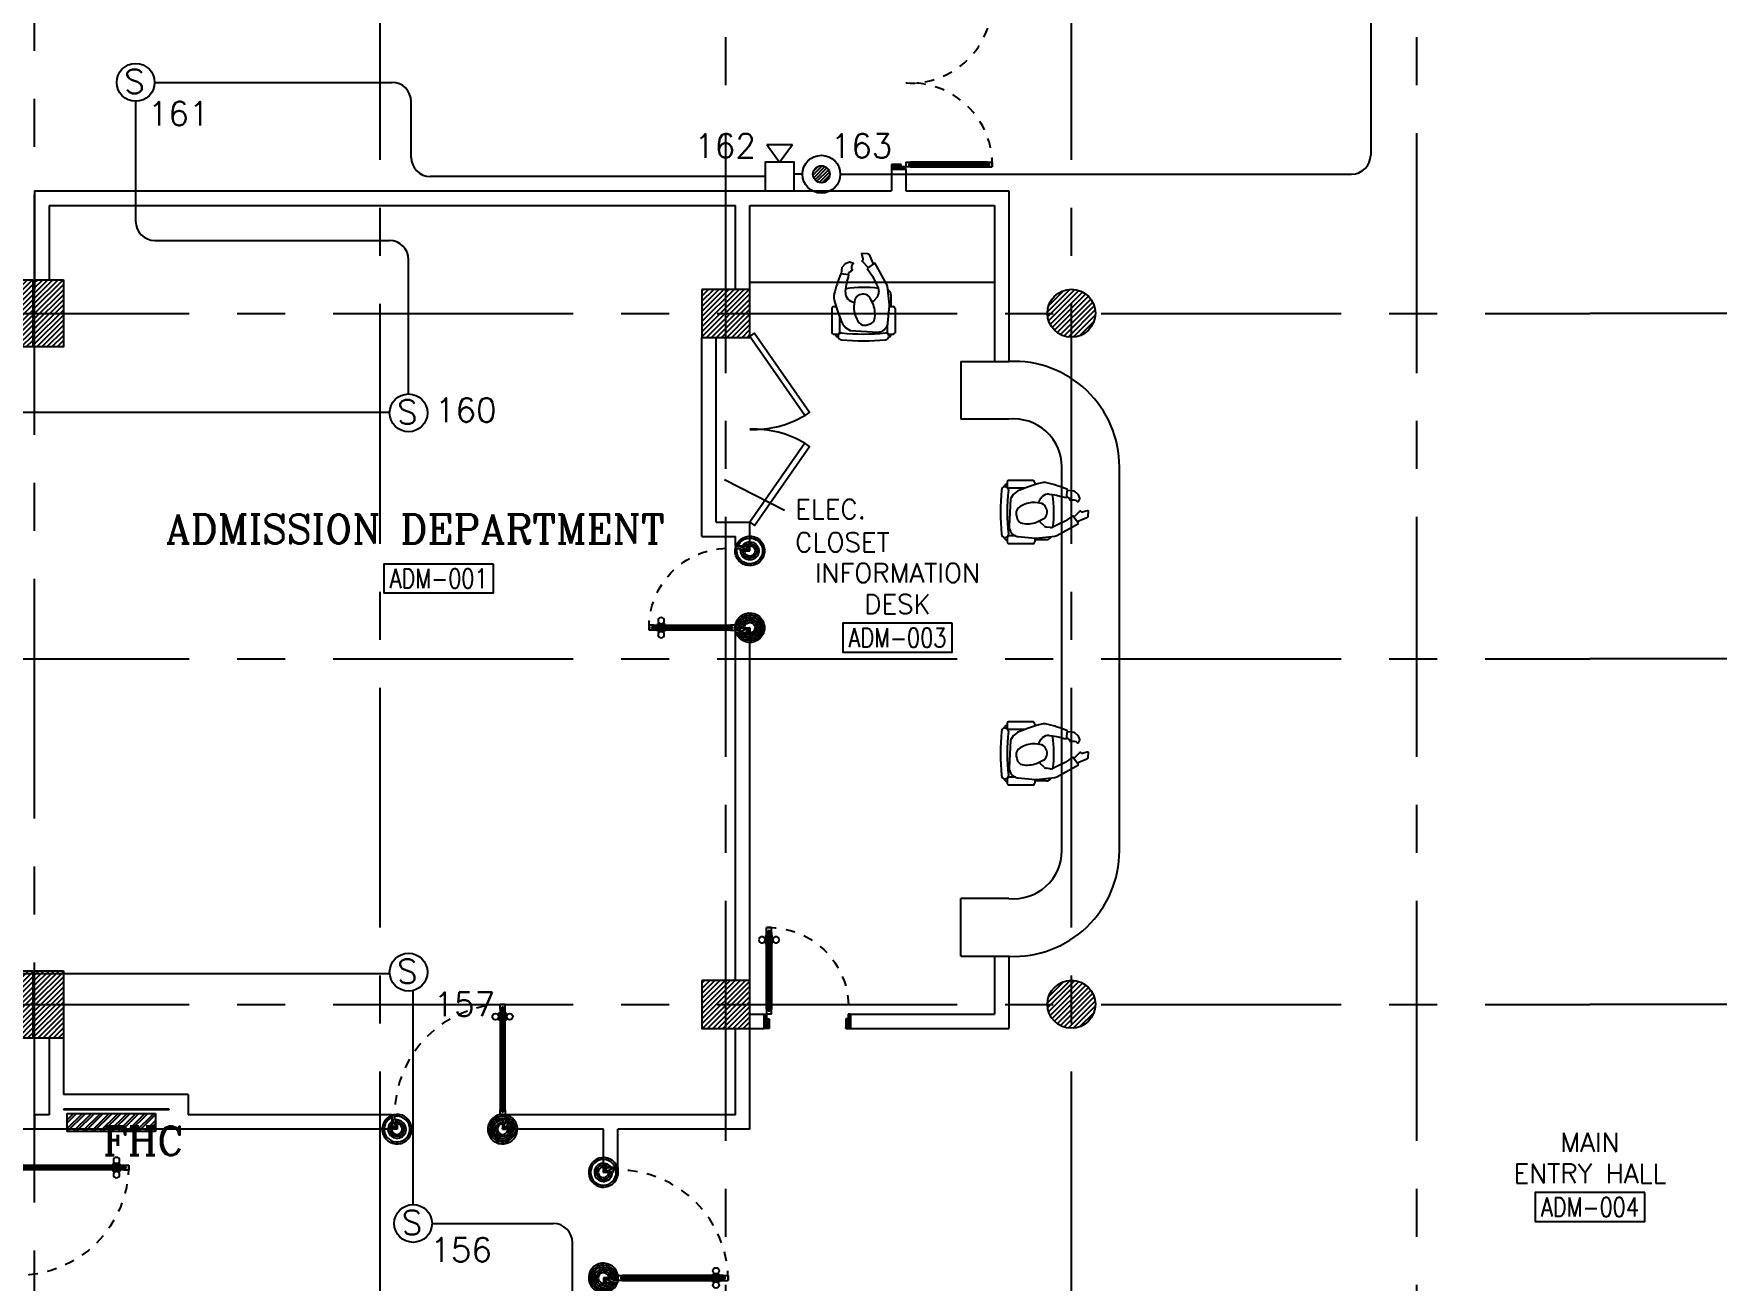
# Model space of a CAD drawing. Extents: x -0.4 to 91.7, y -13.9 to 77.4.
# Drawn here: x 53.23 to 70.76, y 9.38 to 22.36 of the extents above; entities that cross this region are included whole.
import ezdxf
from ezdxf.enums import TextEntityAlignment as Align

# ---------------------------------------------------------------- set-up
doc = ezdxf.new("R2010")
doc.units = 0
doc.header["$MEASUREMENT"] = 0
doc.linetypes.add('CENTERX2', pattern=[4, 2.5, -0.5, 0.5, -0.5])
doc.linetypes.add('HIDDEN', pattern=[0.375, 0.25, -0.125])
doc.layers.get('0').update_dxf_attribs({"color": 11, "linetype": 'CONTINUOUS'})
for name, color, linetype in [('AXES', 11, 'CENTERX2'), ('COL', 11, 'CONTINUOUS'), ('COUNTER', 11, 'CONTINUOUS'), ('DOOR', 11, 'CONTINUOUS'), ('E-FIRE', 4, 'CONTINUOUS'), ('E-WIRE', 4, 'CONTINUOUS'), ('FHC', 11, 'CONTINUOUS'), ('HAT', 11, 'CONTINUOUS'), ('NON-MEDICAL', 11, 'CONTINUOUS'), ('RM-BOX', 11, 'CONTINUOUS'), ('RM-NAME', 11, 'CONTINUOUS'), ('RM-NO', 11, 'CONTINUOUS'), ('SUNI-FUR', 11, 'CONTINUOUS'), ('WALL', 11, 'CONTINUOUS')]:
    doc.layers.add(name, color=color, linetype=linetype)
doc.styles.add('ROMANC', font='romanc', dxfattribs={"height": 0.1})
doc.styles.add('ROMANS', font='ROMANS.shx', dxfattribs={"width": 0.6})

# ---------------------------------------------------------------- blocks, each defined once
blk = doc.blocks.new('RM1')
at = {"layer": 'RM-BOX'}
blk.add_lwpolyline([(570, -200), (-570, -200), (-570, -500), (570, -500)], close=True, dxfattribs=at)
at = {"layer": 'RM-NAME', "style": 'ROMANS'}
for tag, p in [('ROOMNAME1', (0, 324)), ('ROOMNAME2', (0, 0))]:
    blk.add_attdef(tag, text='', height=200, dxfattribs=at).set_placement(p, align=Align.MIDDLE)
at = {"layer": 'RM-NO', "style": 'ROMANS', "width": 0.8}
blk.add_attdef('ROOMNO', text='', height=200, dxfattribs=at).set_placement((0, -350), align=Align.MIDDLE)
blk = doc.blocks.new('DOOR100')
at = {"layer": 'DOOR', "color": 7, "linetype": 'ByBlock'}
for p, q in [((-75, 1250), (-75, 1300)), ((-75, 1300), (-25, 1300)), ((-25, 1300), (-75, 1300)), ((-58, 1250), (-75, 1250)), ((-58, 1250), (-58, 1270)), ((-42, 1270), (-58, 1270)), ((-42, 1250), (-42, 1270)), ((-25, 1250), (-42, 1250)), ((-25, 1250), (-25, 1300)), ((-91, 1205), (-91, 1140)), ((-82, 1205), (-91, 1205)), ((-82, 1140), (-91, 1140)), ((-82, 1128), (-82, 1218)), ((-75, 1218), (-82, 1218)), ((-82, 1205), (-82, 1140)), ((-75, 1128), (-82, 1128)), ((-25, 1218), (-18, 1218)), ((-25, 1128), (-18, 1128)), ((-18, 1128), (-18, 1218)), ((-18, 1205), (-18, 1140)), ((-18, 1205), (-9, 1205)), ((-18, 1140), (-9, 1140)), ((-9, 1205), (-9, 1140)), ((-75, 200), (-58, 200)), ((-75, 150), (-75, 200)), ((-58, 200), (-58, 180)), ((-58, 180), (-42, 180)), ((-42, 200), (-25, 200)), ((-42, 180), (-42, 200)), ((-25, 200), (-25, 150)), ((-1200, 0), (-1200, 150)), ((-1200, 150), (-1175, 150)), ((-1200, 150), (-1200, 0)), ((-1150, 0), (-1200, 114)), ((-1150, 0), (-1200, 40)), ((-1150, 0), (-1200, 0)), ((-1175, 150), (-1175, 100)), ((-1175, 100), (-1150, 100)), ((-1150, 0), (-1163, 100)), ((-1150, 100), (-1150, 0)), ((-75, 150), (-25, 150)), ((-50, 0), (0, 114)), ((-50, 100), (-50, 0)), ((-50, 0), (-37, 100)), ((-25, 100), (-50, 100)), ((-50, 0), (0, 40)), ((-50, 0), (0, 0)), ((0, 150), (-25, 150)), ((-25, 150), (-25, 100)), ((0, 0), (0, 150)), ((0, 150), (0, 0))]:
    blk.add_line(p, q, dxfattribs=at)
at = {"layer": 'DOOR', "linetype": 'ByBlock'}
for p, q in [((-75, 1250), (-75, 200)), ((-58, 200), (-58, 1250)), ((-42, 200), (-42, 1250)), ((-25, 200), (-25, 1250))]:
    blk.add_line(p, q, dxfattribs=at)
at = {"layer": 'DOOR', "color": 7, "linetype": 'ByBlock'}
for centre in [(-124, 1173), (24, 1173)]:
    blk.add_circle(centre, 32.4, dxfattribs=at)
at = {"layer": 'DOOR', "linetype": 'HIDDEN', "ltscale": 0.5}
blk.add_arc((-25, 150), 1150, 90, 180, dxfattribs=at)
at = {"layer": 'DOOR', "color": 7, "linetype": 'ByBlock'}
for centre, radius, start, end in [((-1150, 0), 154, 103.7142, 108.8947), ((-1150, 0), 134, 100.72, 111.8402), ((-1150, 0), 94.4, 90, 121.9818), ((-1150, 0), 74.4, 90, 132.2236), ((-1150, 0), 54.4, 90, 156.7926), ((-1150, 0), 34.4, 90, 180), ((-1150, 0), 14.4, 90, 180), ((-50, 0), 94.4, 58.0182, 90), ((-50, 0), 74.4, 47.7764, 90), ((-50, 0), 54.4, 23.2074, 90), ((-50, 0), 34.4, 0, 90), ((-50, 0), 14.4, 0, 90), ((-50, 0), 134, 68.1598, 79.28), ((-50, 0), 114, 64.0838, 77.3774), ((-50, 0), 154, 71.1053, 76.2858)]:
    blk.add_arc(centre, radius, start, end, dxfattribs=at)
blk = doc.blocks.new('A$C49F1192B')
at = {"layer": 'DOOR', "color": 0, "linetype": 'ByBlock', "xscale": -1, "rotation": 270}
blk.add_blockref('DOOR100', (0, 1200), dxfattribs=at)
blk = doc.blocks.new('*X84')
at = {"color": 0}
for p, q in [((73379, 17907), (73834, 18361)), ((73379, 17960), (73780, 18361)), ((73379, 18013), (73727, 18361)), ((73379, 18066), (73674, 18361)), ((73379, 18119), (73621, 18361)), ((73379, 18172), (73568, 18361)), ((73379, 18225), (73515, 18361)), ((73379, 18278), (73462, 18361)), ((73379, 18331), (73409, 18361)), ((73387, 17861), (73879, 18354)), ((73440, 17861), (73879, 18301)), ((73493, 17861), (73879, 18248)), ((73546, 17861), (73879, 18195)), ((73599, 17861), (73879, 18142)), ((73652, 17861), (73879, 18088)), ((73705, 17861), (73879, 18035)), ((73758, 17861), (73879, 17982)), ((73811, 17861), (73879, 17929)), ((73864, 17861), (73879, 17876))]:
    blk.add_line(p, q, dxfattribs=at)
blk = doc.blocks.new('COL50')
at = {"layer": 'COL'}
blk.add_lwpolyline([(-250, 250), (-250, -250), (250, -250), (250, 250)], close=True, dxfattribs=at)
blk = doc.blocks.new('*X83')
at = {"color": 0}
for p, q in [((73379, 25066), (73874, 25561)), ((73379, 25119), (73821, 25561)), ((73379, 25172), (73768, 25561)), ((73379, 25225), (73715, 25561)), ((73379, 25278), (73662, 25561)), ((73379, 25331), (73609, 25561)), ((73379, 25384), (73556, 25561)), ((73379, 25437), (73503, 25561)), ((73379, 25490), (73450, 25561)), ((73379, 25543), (73397, 25561)), ((73427, 25061), (73879, 25513)), ((73480, 25061), (73879, 25460)), ((73533, 25061), (73879, 25407)), ((73586, 25061), (73879, 25354)), ((73639, 25061), (73879, 25301)), ((73692, 25061), (73879, 25248)), ((73745, 25061), (73879, 25195)), ((73798, 25061), (73879, 25142)), ((73851, 25061), (73879, 25089))]:
    blk.add_line(p, q, dxfattribs=at)
blk = doc.blocks.new('C11')
at = {"layer": 'HAT'}
h = blk.add_hatch(dxfattribs=at)
h.set_pattern_fill('ANSI31', color=256, scale=300, style=0)
h.set_pattern_definition([(45, (-383765.23, -62181), (-26.5165043, 26.5165043), [])])
h.paths.add_polyline_path([(-20, 350), (-20, 700), (-320, 700), (-320, 350)])
h.paths.add_polyline_path([(-320, 0), (-20, 0), (-20, 350), (-320, 350)])
h = blk.add_hatch(dxfattribs=at)
h.set_pattern_fill('ANSI31', color=256, scale=300, style=0)
h.set_pattern_definition([(45, (-383445.23, -62181), (-26.5165043, 26.5165043), [])])
h.paths.add_polyline_path([(300, 350), (300, 700), (0, 700), (0, 350)])
h.paths.add_polyline_path([(0, 0), (300, 0), (300, 350), (0, 350)])
at = {"layer": 'COL'}
for points in [[(-20, 700), (-20, 0), (-320, 0), (-320, 700)], [(300, 700), (300, 0), (0, 0), (0, 700)]]:
    blk.add_lwpolyline(points, close=True, dxfattribs=at)
blk = doc.blocks.new('A$C272A55A0')
at = {"layer": 'DOOR', "color": 0, "linetype": 'ByBlock'}
for p, q in [((0, 900), (0, 1050)), ((50, 1050), (0, 1050)), ((0, 900), (25, 900)), ((25, 950), (50, 950)), ((25, 900), (25, 950)), ((75, 900), (25, 900)), ((25, 850), (25, 900)), ((50, 950), (50, 1050)), ((75, 900), (75, 850)), ((1725, 900), (1775, 900)), ((1725, 900), (1725, 850)), ((1750, 950), (1750, 1050)), ((1750, 1050), (1800, 1050)), ((1775, 950), (1750, 950)), ((1775, 900), (1775, 950)), ((1800, 900), (1775, 900)), ((1775, 850), (1775, 900)), ((1800, 1050), (1800, 900)), ((42, 850), (25, 850)), ((58, 870), (42, 870)), ((42, 870), (42, 850)), ((58, 850), (58, 870)), ((75, 850), (58, 850)), ((1725, 850), (1742, 850)), ((1742, 870), (1758, 870)), ((1742, 850), (1742, 870)), ((1758, 870), (1758, 850)), ((1758, 850), (1775, 850)), ((25, 50), (42, 50)), ((25, 50), (25, 0)), ((25, 0), (75, 0)), ((75, 0), (25, 0)), ((42, 50), (42, 30)), ((42, 30), (58, 30)), ((58, 50), (75, 50)), ((58, 50), (58, 30)), ((75, 50), (75, 0)), ((1718, 160), (1709, 160)), ((1709, 95), (1709, 160)), ((1718, 95), (1709, 95)), ((1725, 173), (1718, 173)), ((1718, 173), (1718, 83)), ((1718, 95), (1718, 160)), ((1725, 83), (1718, 83)), ((1742, 50), (1725, 50)), ((1725, 50), (1725, 0)), ((1775, 0), (1725, 0)), ((1725, 0), (1775, 0)), ((1742, 50), (1742, 30)), ((1758, 30), (1742, 30)), ((1775, 50), (1758, 50)), ((1758, 50), (1758, 30)), ((1775, 173), (1782, 173)), ((1775, 83), (1782, 83)), ((1775, 50), (1775, 0)), ((1782, 173), (1782, 83)), ((1782, 160), (1791, 160)), ((1782, 95), (1782, 160)), ((1782, 95), (1791, 95)), ((1791, 95), (1791, 160))]:
    blk.add_line(p, q, dxfattribs=at)
at = {"layer": 'DOOR', "color": 9, "linetype": 'ByBlock'}
for p, q in [((50, 1050), (0, 1010)), ((50, 1050), (0, 937)), ((50, 1050), (37, 950)), ((1750, 1050), (1800, 1010)), ((1750, 1050), (1800, 937)), ((1750, 1050), (1763, 950))]:
    blk.add_line(p, q, dxfattribs=at)
at = {"layer": 'DOOR', "linetype": 'ByBlock'}
for p, q in [((25, 850), (25, 50)), ((42, 850), (42, 50)), ((58, 850), (58, 50)), ((75, 50), (75, 850)), ((1725, 50), (1725, 850)), ((1742, 850), (1742, 50)), ((1758, 850), (1758, 50)), ((1775, 850), (1775, 50))]:
    blk.add_line(p, q, dxfattribs=at)
at = {"layer": 'DOOR', "color": 0, "linetype": 'ByBlock'}
for centre in [(1676, 128), (1824, 128)]:
    blk.add_circle(centre, 32.4, dxfattribs=at)
at = {"layer": 'DOOR', "color": 9, "linetype": 'ByBlock'}
for centre, radius, start, end in [((50, 1050), 54.4, 203.2074, 270), ((50, 1050), 74.4, 227.7764, 270), ((50, 1050), 94.4, 238.0182, 270), ((50, 1050), 114, 244.0838, 257.3774), ((50, 1050), 134, 248.1598, 259.28), ((50, 1050), 154, 251.1053, 256.2858), ((50, 1050), 34.4, 180, 270), ((50, 1050), 14.4, 180, 270), ((1750, 1050), 14.4, 270, 0), ((1750, 1050), 34.4, 270, 0), ((1750, 1050), 54.4, 270, 336.7926), ((1750, 1050), 74.4, 270, 312.2236), ((1750, 1050), 94.4, 270, 301.9818), ((1750, 1050), 114, 282.6226, 295.9162), ((1750, 1050), 134, 280.72, 291.8402), ((1750, 1050), 154, 283.7142, 288.8947)]:
    blk.add_arc(centre, radius, start, end, dxfattribs=at)
at = {"layer": 'DOOR', "linetype": 'HIDDEN', "ltscale": 0.5}
for centre, start, end in [((50, 851), 268.3174, 3.2965), ((1750, 851), 176.7035, 271.6826)]:
    blk.add_arc(centre, 851, start, end, dxfattribs=at)
at = {"layer": 'WALL', "linetype": 'ByBlock'}
blk.add_line((1800, 900), (1800, 1050), dxfattribs=at)
blk = doc.blocks.new('DOOR90')
at = {"layer": 'DOOR', "color": 7, "linetype": 'ByBlock'}
for p, q in [((-150, 0), (0, 0)), ((-150, 0), (-150, -25)), ((0, -50), (-114, 0)), ((0, -50), (-40, 0)), ((0, -50), (0, 0)), ((-1000, -25), (-1050, -25)), ((-1050, -75), (-1050, -25)), ((-1050, -25), (-1050, -75)), ((-1000, -75), (-1050, -75)), ((-1000, -42), (-1020, -42)), ((-1020, -42), (-1020, -58)), ((-1000, -58), (-1020, -58)), ((-1000, -25), (-1000, -42)), ((-1000, -58), (-1000, -75)), ((-878, -18), (-968, -18)), ((-968, -25), (-968, -18)), ((-968, -75), (-968, -82)), ((-878, -82), (-968, -82)), ((-955, -9), (-890, -9)), ((-955, -18), (-955, -9)), ((-955, -18), (-890, -18)), ((-955, -82), (-890, -82)), ((-955, -82), (-955, -91)), ((-955, -91), (-890, -91)), ((-890, -18), (-890, -9)), ((-890, -82), (-890, -91)), ((-878, -25), (-878, -18)), ((-878, -75), (-878, -82)), ((-200, -25), (-150, -25)), ((-200, -42), (-200, -25)), ((-180, -42), (-200, -42)), ((-200, -58), (-180, -58)), ((-200, -75), (-200, -58)), ((-150, -75), (-200, -75)), ((-180, -58), (-180, -42)), ((-150, -25), (-100, -25)), ((-150, -75), (-150, -25)), ((-100, -25), (-100, -50)), ((0, -50), (-100, -37)), ((-100, -50), (0, -50)), ((-150, -875), (-100, -875)), ((-150, -900), (-150, -875)), ((0, -850), (-114, -900)), ((-100, -875), (-100, -850)), ((0, -850), (-100, -863)), ((-100, -850), (0, -850)), ((0, -850), (-40, -900)), ((0, -850), (0, -900)), ((-150, -900), (0, -900)), ((0, -900), (-150, -900))]:
    blk.add_line(p, q, dxfattribs=at)
at = {"layer": 'DOOR', "linetype": 'ByBlock'}
for p, q in [((-200, -25), (-1000, -25)), ((-200, -42), (-1000, -42)), ((-200, -58), (-1000, -58)), ((-1000, -75), (-200, -75))]:
    blk.add_line(p, q, dxfattribs=at)
at = {"layer": 'DOOR', "color": 7, "linetype": 'ByBlock'}
for centre in [(-923, 24), (-923, -124)]:
    blk.add_circle(centre, 32.4, dxfattribs=at)
for centre, radius, start, end in [((0, -50), 154, 161.1053, 166.2858), ((0, -50), 94.4, 148.0182, 180), ((0, -50), 134, 158.1598, 169.28), ((0, -50), 114, 154.0838, 167.3774), ((0, -50), 74.4, 137.7764, 180), ((0, -50), 54.4, 113.2074, 180), ((0, -50), 34.4, 90, 180), ((0, -50), 14.4, 90, 180), ((0, -850), 134, 190.72, 201.8402), ((0, -850), 94.4, 180, 211.9818), ((0, -850), 74.4, 180, 222.2236), ((0, -850), 54.4, 180, 246.7926), ((0, -850), 34.4, 180, 270), ((0, -850), 14.4, 180, 270), ((0, -850), 154, 193.7142, 198.8947)]:
    blk.add_arc(centre, radius, start, end, dxfattribs=at)
at = {"layer": 'DOOR', "linetype": 'HIDDEN', "ltscale": 0.5}
blk.add_arc((-222, -50), 828, 178.2701, 275.003, dxfattribs=at)
blk = doc.blocks.new('A$C7D0B43B4')
at = {"layer": 'NON-MEDICAL'}
for p, q in [((0.043, 0.597), (0.043, 0.593)), ((0.071, 0.618), (0.063, 0.618)), ((0.071, 0.644), (0.071, 0.597)), ((0.336, 0.658), (0.085, 0.658)), ((0.251, 0.577), (0.091, 0.577)), ((0.178, 0.547), (0.134, 0.512)), ((0.357, 0.638), (0.357, 0.614)), ((0.688, 0.48), (0.699, 0.565)), ((0.106, 0.467), (0.09, 0.179)), ((0.134, 0.512), (0.106, 0.467)), ((0.397, 0.425), (0.41, 0.455)), ((0.41, 0.455), (0.42, 0.475)), ((0.42, 0.475), (0.436, 0.491)), ((0.507, 0.515), (0.509, 0.515)), ((0.509, 0.515), (0.541, 0.511)), ((0.541, 0.511), (0.583, 0.504)), ((0.583, 0.504), (0.62, 0.497)), ((0.62, 0.497), (0.663, 0.486)), ((0.663, 0.486), (0.688, 0.48)), ((0.415, 0.223), (0.409, 0.24)), ((0.454, 0.186), (0.415, 0.223)), ((0.594, 0.195), (0.545, 0.173)), ((0.586, 0.085), (0.813, 0.209)), ((0.673, 0.236), (0.594, 0.195)), ((0.754, 0.29), (0.673, 0.236)), ((0.813, 0.209), (0.754, 0.29)), ((0.043, 0.065), (0.043, 0.061)), ((0.071, 0.04), (0.063, 0.04)), ((0.071, 0.061), (0.071, 0.014)), ((0.159, 0.081), (0.091, 0.081)), ((0.174, 0.076), (0.185, 0.075)), ((0.185, 0.075), (0.363, 0.056)), ((0.357, 0.057), (0.357, 0.02)), ((0.481, 0.042), (0.357, 0.042)), ((0.374, 0.056), (0.568, 0.079)), ((0.517, 0.169), (0.481, 0.174)), ((0.336, 0), (0.085, 0))]:
    blk.add_line(p, q, dxfattribs=at)
for points in [[(0.698, 0.558), (0.766, 0.55, -0.166504), (0.775, 0.545), (0.806, 0.515, -0.116666), (0.809, 0.509), (0.822, 0.473, -0.181583), (0.821, 0.462), (0.811, 0.438, -0.566275), (0.802, 0.437, 0.372711), (0.738, 0.448, -0.458371), (0.731, 0.45, 0.210622), (0.689, 0.49)], [(0.36, 0.43, 0.128062), (0.226, 0.398, 0.215717), (0.165, 0.334), (0.165, 0.302), (0.169, 0.28), (0.179, 0.25, 0.242433), (0.225, 0.213, 0.136513), (0.377, 0.225), (0.439, 0.254, 0.297129), (0.486, 0.326, 0.138986), (0.471, 0.383, 0.105167), (0.45, 0.408), (0.43, 0.418), (0.406, 0.423), (0.36, 0.429)], [(0.763, 0.278), (0.827, 0.34, -0.445833), (0.835, 0.34), (0.837, 0.338, 0.30427), (0.855, 0.332), (0.905, 0.346, -0.509983), (0.913, 0.341), (0.911, 0.285, -0.292523), (0.9, 0.27), (0.8, 0.228)]]:
    blk.add_lwpolyline(points, format="xyb", dxfattribs=at)
for centre, radius, start, end in [((2.366, 0.329), 2.366, 174.4479, 185.5521), ((0.047, 0.558), 0.0356, 0, 180), ((0.063, 0.597), 0.0208, 90, 180), ((0.085, 0.644), 0.0138, 90, 180), ((0.091, 0.597), 0.0201, 180, 270), ((2.367, 0.329), 2.296, 174.2765, 185.7235), ((0.813, -0.863), 1.546, 104.2923, 114.2344), ((0.336, 0.638), 0.0203, 0, 90), ((0.456, 0.537), 0.101, 75.057, 104.2923), ((-0.092, -1.518), 2.229, 69.1975, 75.057), ((0.494, 0.435), 0.081, 81.0713, 136.3762), ((-0.526, 0.329), 1.083, 351.724, 9.6686), ((0.202, 0.184), 0.112, 182.6749, 255.2934), ((0.488, 0.224), 0.0506, 227.3813, 262.245), ((0.047, 0.1), 0.0356, 180, 0), ((0.063, 0.061), 0.0208, 180, 270), ((0.091, 0.061), 0.0201, 90, 180), ((0.085, 0.014), 0.0138, 180, 270), ((0.336, 0.02), 0.0203, 270, 0), ((0.368, 0.107), 0.0506, 264.13, 276.5666), ((0.481, 0.092), 0.0498, 270, 338.5912), ((0.524, 0.219), 0.0506, 262.245, 294.4377), ((0.562, 0.129), 0.0506, 276.5666, 298.8411)]:
    blk.add_arc(centre, radius, start, end, dxfattribs=at)
blk = doc.blocks.new('S')
at = {"layer": 'E-FIRE'}
blk.add_circle((0, 0), 197, dxfattribs=at)
at = {"layer": 'E-FIRE', "color": 3, "style": 'ROMANS'}
blk.add_text('S', height=250, dxfattribs=at).set_placement((-119, -115))
blk = doc.blocks.new('ES')
at = {"layer": 'E-FIRE'}
blk.add_line((-135, 485), (134, 485), dxfattribs=at)
for points in [[(-135, 485), (0, 300)], [(0, 300), (0, 300), (134, 485)]]:
    blk.add_lwpolyline(points, dxfattribs=at)
blk.add_lwpolyline([(-150, 0), (150, 0), (150, 300), (-150, 300)], close=True, dxfattribs=at)
blk = doc.blocks.new('MCP')
at = {"color": 1}
for p, q in [((-88, -9), (9, 88)), ((-82, 33), (-33, 82)), ((-80, -36), (36, 80)), ((-66, -58), (58, 66)), ((-47, -74), (74, 47)), ((-23, -85), (85, 23)), ((10, -88), (88, -10))]:
    blk.add_line(p, q, dxfattribs=at)
at = {"layer": 'E-FIRE'}
blk.add_circle((0, 0), 197, dxfattribs=at)
at = {"layer": 'E-FIRE', "color": 4}
blk.add_circle((0, 0), 88.1, dxfattribs=at)

msp = doc.modelspace()

# ---------------------------------------------------------------- hatches: boundary and pattern name
at = {"layer": 'FHC', "linetype": 'ByBlock', "ltscale": 0.3}
h = msp.add_hatch(dxfattribs=at)
h.set_pattern_fill('ANSI32', color=11, scale=175, style=0)
h.set_pattern_definition([(44.999998, (-178.61475, -20.126005), (-0.046403885, 0.046403882), []), (44.999998, (-178.58381, -20.126005), (-0.046403885, 0.046403882), [])])
h.paths.add_polyline_path([(54.5014, 10.925), (54.5014, 11.115), (53.5814, 11.115), (53.5814, 10.925)])
h.paths.add_polyline_path([(53.3688, 10.5039), (53.3688, 10.9247), (53.6313, 10.9247), (53.6313, 10.5039)], flags=9)
at = {"layer": 'HAT'}
h = msp.add_hatch(dxfattribs=at)
h.set_pattern_fill('ANSI31', color=256, scale=0.3, style=0)
h.set_pattern_definition([(45, (2.80115, -24.183337), (-0.026516504, 0.026516504), [])])
h.paths.add_polyline_path([(63.7914, 19.4511), (64.0414, 19.4511), (64.0414, 19.7011, 0.4142136)])
h.paths.add_polyline_path([(64.0414, 19.7011), (64.0414, 19.4511), (64.2914, 19.4511, 0.4142136)])
h.paths.add_polyline_path([(64.2914, 19.4511), (64.0414, 19.4511), (64.0414, 19.2011, 0.4142136)])
h.paths.add_polyline_path([(64.0414, 19.4511), (63.7914, 19.4511, 0.4142136), (64.0414, 19.2011)])
h = msp.add_hatch(dxfattribs=at)
h.set_pattern_fill('ANSI31', color=256, scale=0.3, style=0)
h.set_pattern_definition([(45, (2.80115, -31.383337), (-0.026516504, 0.026516504), [])])
h.paths.add_polyline_path([(63.7914, 12.2511), (64.0414, 12.2511), (64.0414, 12.5011, 0.4142136)])
h.paths.add_polyline_path([(64.0414, 12.5011), (64.0414, 12.2511), (64.2914, 12.2511, 0.4142136)])
h.paths.add_polyline_path([(64.2914, 12.2511), (64.0414, 12.2511), (64.0414, 12.0011, 0.4142136)])
h.paths.add_polyline_path([(64.0414, 12.2511), (63.7914, 12.2511, 0.4142136), (64.0414, 12.0011)])

# ---------------------------------------------------------------- linework, layer by layer
at = {"layer": 'AXES'}
for p, q in [((60.4414, -13.1715), (60.4414, 76.6632)), ((67.6414, -13.1715), (67.6414, 76.6632)), ((53.2414, -1.8143), (53.2414, 76.3132)), ((56.8414, 5.05), (56.8414, 63.87)), ((64.0414, 5.05), (64.0414, 63.62)), ((0.35, 19.45), (69.4414, 19.45)), ((90.9611, 19.45), (69.4414, 19.45)), ((0.35, 15.85), (69.4414, 15.85)), ((90.9611, 15.85), (69.4414, 15.85)), ((0.35, 12.25), (69.4414, 12.25)), ((90.9611, 12.25), (69.4414, 12.25))]:
    msp.add_line(p, q, dxfattribs=at)
at = {"layer": 'COUNTER'}
for p, q in [((60.6914, 19.775), (63.2414, 19.775)), ((62.8914, 18.95), (62.8914, 18.3475)), ((62.8914, 18.95), (63.2414, 18.95)), ((63.3914, 18.3475), (62.8914, 18.3475)), ((63.9414, 13.8511), (63.9414, 17.85)), ((63.9414, 14.8875), (63.9414, 17.8375)), ((64.5414, 13.8511), (64.5414, 17.85)), ((64.5414, 14.8875), (64.5414, 17.8375)), ((62.8914, 12.7511), (62.8914, 13.3536)), ((63.3914, 13.3536), (62.8914, 13.3536)), ((62.8914, 12.7511), (63.2414, 12.7511))]:
    msp.add_line(p, q, dxfattribs=at)
for centre, radius, start, end in [((63.4414, 17.85), 1.1, 0, 92.60525), ((63.4414, 17.85), 0.5, 0, 95.73917), ((63.4414, 13.8511), 0.5, 264.26083, 0), ((63.4396, 13.8519), 1.1018, 267.49483, 359.95911)]:
    msp.add_arc(centre, radius, start, end, dxfattribs=at)
at = {"layer": 'E-WIRE', "color": 4}
for p, q in [((67.1593, 43.6041), (67.1593, 21.0995)), ((61.2396, 20.8995), (61.1523, 20.8995)), ((57.1365, 18.6099), (57.1365, 20.0096)), ((56.9395, 18.4165), (50.9915, 18.4165)), ((56.9403, 12.5671), (49.648, 12.5671)), ((58.8437, 7.2335), (58.8437, 9.7677))]:
    msp.add_line(p, q, dxfattribs=at)
at = {"layer": 'E-WIRE'}
for p, q in [((54.491, 21.8566), (56.964, 21.8566)), ((54.294, 21.6595), (54.294, 20.4096)), ((57.164, 21.075), (57.164, 21.6566)), ((60.8523, 20.875), (57.364, 20.875)), ((61.6338, 20.8995), (66.9593, 20.8995)), ((54.494, 20.2096), (56.9365, 20.2096)), ((57.1842, 10.1648), (57.1842, 12.3947)), ((57.3813, 9.9677), (58.6437, 9.9677))]:
    msp.add_line(p, q, dxfattribs=at)
for centre, start, end in [((56.964, 21.6566), 0, 90), ((57.364, 21.075), 180, 270), ((66.9593, 21.0995), 270, 0), ((54.494, 20.4096), 180, 270), ((56.9365, 20.0096), 0, 90), ((58.6437, 9.7677), 0, 90)]:
    msp.add_arc(centre, 0.2, start, end, dxfattribs=at)
at = {"layer": 'FHC', "linetype": 'ByBlock', "ltscale": 0.3}
for p, q in [((53.5814, 11.115), (54.5014, 11.115)), ((53.5814, 10.925), (53.5814, 11.115)), ((54.5014, 11.115), (54.5014, 10.925)), ((54.5014, 10.925), (53.5814, 10.925))]:
    msp.add_line(p, q, dxfattribs=at)
at = {"layer": 'HAT'}
msp.add_line((60.4292, 17.7198), (61.0533, 17.4008), dxfattribs=at)
at = {"layer": 'RM-NAME'}
for p, q in [((60.3414, 17.275), (60.6914, 17.275)), ((60.1914, 17.125), (60.5414, 17.125))]:
    msp.add_line(p, q, dxfattribs=at)
at = {"layer": 'WALL'}
for p, q in [((62.1664, 20.95), (62.1664, 20.725)), ((62.3164, 20.95), (62.1664, 20.95)), ((62.3164, 20.95), (62.3164, 20.725)), ((53.2414, 20.725), (62.1664, 20.725)), ((53.2414, 20.725), (53.2414, 19.7)), ((62.3164, 20.725), (63.3914, 20.725)), ((63.3914, 20.725), (63.3914, 18.95)), ((53.3914, 20.575), (60.5414, 20.575)), ((53.3914, 20.575), (53.3914, 19.8)), ((60.5414, 19.7), (60.5414, 20.575)), ((60.6914, 20.575), (63.2414, 20.575)), ((60.6914, 19.45), (60.6914, 20.575)), ((63.2414, 20.575), (63.2414, 18.95)), ((60.1914, 17.125), (60.1914, 19.2)), ((60.3414, 17.275), (60.3414, 19.196)), ((63.2414, 18.95), (63.3914, 18.95)), ((60.6914, 17.025), (60.6914, 17.275)), ((60.5414, 17.025), (60.5414, 17.125)), ((60.5414, 17.025), (60.6914, 17.025)), ((60.5414, 12.5), (60.5414, 16.125)), ((60.5414, 16.125), (60.6914, 16.125)), ((60.6914, 12.5), (60.6914, 16.125)), ((63.2414, 12.7511), (63.3914, 12.7511)), ((63.2414, 12.7511), (63.2414, 12.15)), ((63.3914, 12.7511), (63.3914, 12)), ((60.6914, 12.15), (60.8414, 12.15)), ((60.8414, 12), (60.8414, 12.15)), ((61.7414, 12), (61.7414, 12.15)), ((61.7414, 12.15), (63.2414, 12.15)), ((60.5414, 11.1), (60.5414, 12)), ((60.6914, 10.95), (60.6914, 12)), ((60.6914, 12), (60.8414, 12)), ((61.7414, 12), (63.3914, 12)), ((53.3914, 11.9), (53.3914, 11.0995)), ((53.5414, 11.9), (53.5414, 11.31)), ((54.8414, 11.31), (53.5414, 11.31)), ((54.8414, 11.31), (54.8414, 11.1)), ((53.2414, 11.0995), (53.2414, 10.95)), ((53.3914, 11.0995), (53.2414, 11.0995)), ((54.6414, 11.16), (53.5414, 11.16)), ((53.5414, 11.16), (53.5414, 11.15)), ((54.6414, 11.15), (53.5414, 11.15)), ((54.6414, 11.15), (54.6414, 11.16)), ((56.9664, 11.1), (54.8414, 11.1)), ((56.9664, 10.95), (56.9664, 11.1)), ((60.5414, 11.1), (58.1664, 11.1)), ((58.1664, 10.95), (58.1664, 11.1)), ((56.9664, 10.95), (53.0714, 10.95)), ((53.5814, 10.95), (53.2414, 10.95)), ((54.8414, 10.95), (54.5014, 10.95)), ((59.1664, 10.95), (58.1664, 10.95)), ((59.1664, 10.55), (59.1664, 10.95)), ((60.6914, 10.95), (59.3164, 10.95)), ((59.3164, 10.55), (59.3164, 10.95)), ((59.3164, 10.55), (59.1664, 10.55))]:
    msp.add_line(p, q, dxfattribs=at)
at = {"layer": 'WALL', "color": 250, "linetype": 'HIDDEN', "ltscale": 0.25}
msp.add_line((54.4946, 10.95), (53.5909, 10.95), dxfattribs=at)
at = {"layer": 'WALL'}
for points in [[(60.6914, 19.2083), (60.7416, 19.2432), (61.3139, 18.422), (61.2637, 18.387)], [(60.6914, 17.275), (60.7416, 17.24), (61.3139, 18.0613), (61.2637, 18.0963)]]:
    msp.add_lwpolyline(points, close=True, dxfattribs=at)
for centre in [(64.0414, 19.4511), (64.0414, 12.2511)]:
    msp.add_circle(centre, 0.25, dxfattribs=at)
for centre, start, end in [((60.7416, 19.2432), 267.13243, 301.37409), ((60.7416, 17.24), 58.62591, 92.86757)]:
    msp.add_arc(centre, 1.0029, start, end, dxfattribs=at)

# ---------------------------------------------------------------- block references
at = {"layer": 'COL', "xscale": 0.001000000047497451, "yscale": 0.0009999999892897904, "zscale": 0.001}
for p in [(60.4414, 19.45), (60.4414, 12.25)]:
    msp.add_blockref('COL50', p, dxfattribs=at)
at = {"layer": 'DOOR', "color": 0, "yscale": 0.0009999999892897904, "zscale": 0.001}
for name, p, xscale, rotation in [('A$C272A55A0', (63.2168, 20.95), 0.0009999999892897904, 90), ('DOOR90', (60.8414, 12), -0.0009999999892897904, 90), ('A$C49F1192B', (59.1664, 10.55), -0.001000000047497451, 180)]:
    msp.add_blockref(name, p, dxfattribs=dict(at, xscale=xscale, rotation=rotation))
at = {"layer": 'DOOR', "yscale": 0.0009999999892897904, "zscale": 0.001}
for name, p, xscale, rotation in [('DOOR90', (60.6914, 16.125), -0.001000000047497451, 180), ('DOOR100', (52.9214, 10.6), -0.0009999999892897904, 270)]:
    msp.add_blockref(name, p, dxfattribs=dict(at, xscale=xscale, rotation=rotation))
at = {"layer": 'DOOR', "xscale": 0.001000000047497451, "yscale": 0.0009999999892897904, "zscale": 0.001}
msp.add_blockref('DOOR100', (58.1664, 10.95), dxfattribs=at)
at = {"layer": 'E-FIRE', "color": 4, "xscale": 0.0009999999892897904, "yscale": 0.0009999999892897904, "zscale": 0.001}
for name, p in [('S', (54.294, 21.8566)), ('ES', (61.0023, 20.725)), ('MCP', (61.4367, 20.8995)), ('S', (57.1365, 18.4128)), ('S', (57.1365, 12.5859)), ('S', (57.1842, 9.9677))]:
    msp.add_blockref(name, p, dxfattribs=at)
at = {"layer": 'HAT', "xscale": 0.001000000047497451, "yscale": 0.0009999999892897904, "zscale": 0.001}
for name in ['*X83', '*X84']:
    msp.add_blockref(name, (-13.1878, -5.861), dxfattribs=at)
at = {"layer": 'HAT'}
ref = msp.add_blockref('RM1', (57.4501, 17.0382), dxfattribs=dict(at, xscale=0.001000000047497451, yscale=0.0009999999892897904, zscale=0.001))
ref.add_attrib('ROOMNO', 'ADM-001', dxfattribs={"layer": 'RM-NO', "height": 0.2, "style": 'ROMANS', "width": 0.8}).set_placement((57.4501, 16.6882), align=Align.MIDDLE)
at = {"layer": 'HAT', "xscale": 0.001000000047497451, "yscale": 0.0009999999892897904, "zscale": 0.001}
for p, values in [((62.2292, 16.421), {'ROOMNO': 'ADM-003', 'ROOMNAME2': 'DESK', 'ROOMNAME1': 'INFORMATION'}), ((69.4431, 10.489), {'ROOMNO': 'ADM-004', 'ROOMNAME2': 'ENTRY HALL', 'ROOMNAME1': 'MAIN'})]:
    msp.add_blockref('RM1', p, dxfattribs=at).add_auto_attribs(values)
at = {"layer": 'RM-NAME', "xscale": 0.001000000047497451, "yscale": 0.0009999999892897904, "zscale": 0.001}
for p in [(53.2414, 19.1), (53.2414, 11.9)]:
    msp.add_blockref('C11', p, dxfattribs=at)
at = {"layer": 'SUNI-FUR', "rotation": 90}
msp.add_blockref('A$C7D0B43B4', (62.204, 19.1636), dxfattribs=at)
at = {"layer": 'SUNI-FUR'}
for p in [(63.3023, 17.05), (63.3023, 14.5358)]:
    msp.add_blockref('A$C7D0B43B4', p, dxfattribs=at)

# ---------------------------------------------------------------- texts
at = {"layer": 'E-FIRE', "color": 4, "style": 'ROMANS'}
for s, p in [('161', (54.4209, 21.4066)), ('162', (60.1126, 21.0702)), ('163', (61.5336, 21.0702)), ('160', (57.4117, 18.3172)), ('157', (57.3977, 12.1275)), ('156', (57.3633, 9.5692))]:
    msp.add_text(s, height=0.25, dxfattribs=at).set_placement(p)
at = {"layer": 'HAT', "style": 'ROMANS'}
for s, p in [('ELEC.', (61.1634, 17.3099)), ('CLOSET', (61.1634, 16.9646))]:
    msp.add_text(s, height=0.2, dxfattribs=at).set_placement(p)
at = {"layer": 'RM-NAME', "style": 'ROMANC'}
msp.add_text('ADMISSION DEPARTMENT', height=0.3, dxfattribs=at).set_placement((57.2058, 17.2037), align=Align.MIDDLE)
msp.add_text('FHC', height=0.3, dxfattribs=at).set_placement((53.9537, 10.6779))

doc.saveas('drawing.dxf')
